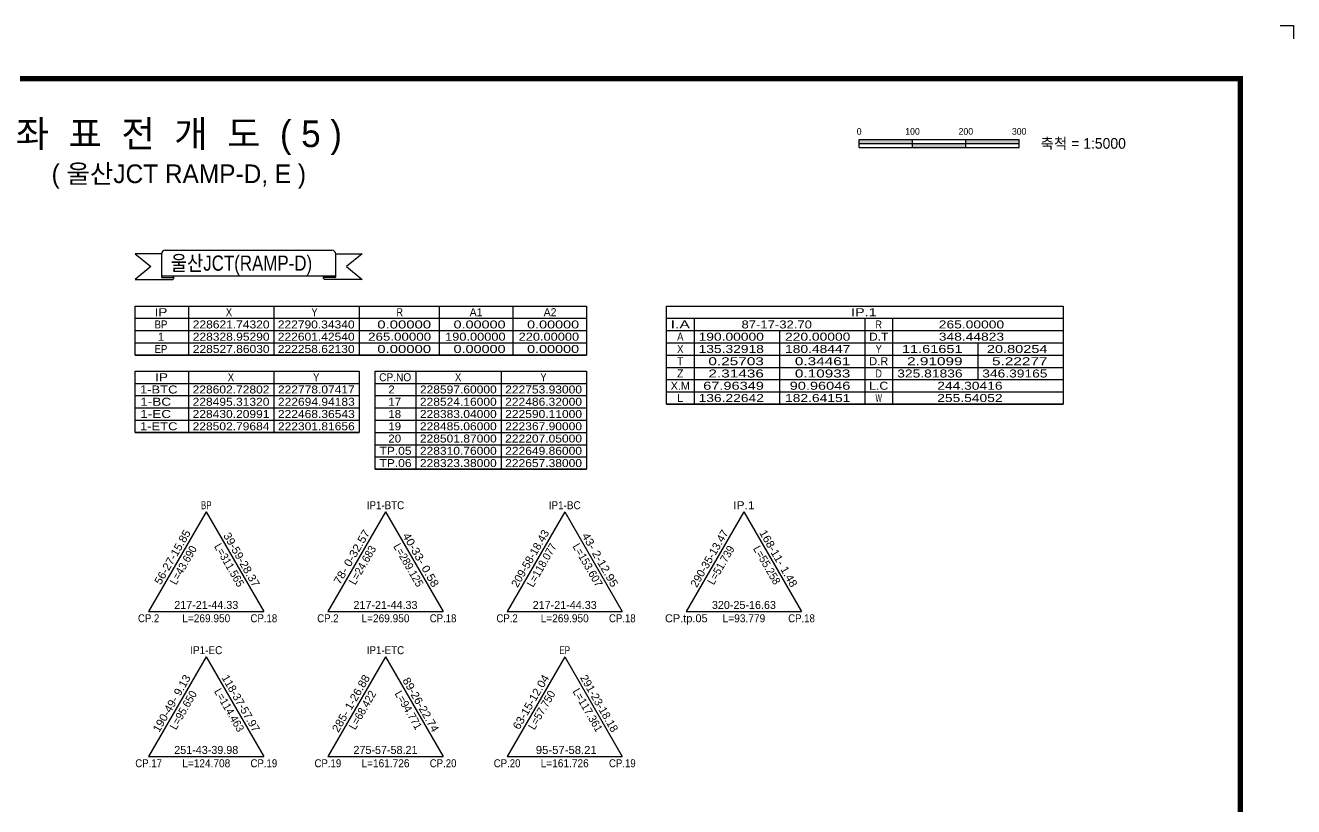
# Model space of a CAD drawing. Extents: x 228262 to 229103, y 224653 to 225247.
# Drawn here: x 228627.8 to 229103.3, y 224953.5 to 225246.6 of the extents above; entities that cross this region are included whole.
import ezdxf
from ezdxf.enums import TextEntityAlignment as Align

# ---------------------------------------------------------------- set-up
doc = ezdxf.new("R2010")
doc.units = 0
doc.header["$LTSCALE"] = 10
doc.header["$MEASUREMENT"] = 0
for name, color, linetype in [('CA-LEAL', 1, 'CONTINUOUS'), ('CA-LEAT', 3, 'CONTINUOUS'), ('CA-TABL-LIN1', 4, 'CONTINUOUS'), ('CA-TABL-LIN2', 1, 'CONTINUOUS'), ('CA-TABL-TEX1', 6, 'CONTINUOUS'), ('CA-TABL-TEX2', 3, 'CONTINUOUS'), ('CV-TABL-LIN1', 4, 'CONTINUOUS'), ('CV-TABL-LIN2', 1, 'CONTINUOUS'), ('CV-TABL-TEX1', 6, 'CONTINUOUS'), ('CV-TABL-TEX2', 3, 'CONTINUOUS'), ('CX-BORD', 3, 'CONTINUOUS'), ('CX-BORD-LIN1', 4, 'CONTINUOUS'), ('CX-BORD-LIN2', 3, 'CONTINUOUS'), ('CX-BORD-TEX2', 7, 'CONTINUOUS'), ('CX-BORD-TEX3', 6, 'CONTINUOUS'), ('CX-MISC', 2, 'CONTINUOUS'), ('CX-SCAL-LINE', 3, 'CONTINUOUS'), ('CX-SCAL-TEXT', 4, 'CONTINUOUS'), ('CX-SCALE', 7, 'CONTINUOUS'), ('CZ-LIN2', 3, 'CONTINUOUS'), ('CZ-TEX1', 6, 'CONTINUOUS')]:
    doc.layers.add(name, color=color, linetype=linetype)
doc.styles.add('SCALETEXT', font='Dotum.ttf')
doc.styles.get("Standard").update_dxf_attribs({"font": 'Dotum.ttf'})
doc.styles.add('TB_TEXT', font='Dotum.ttf')
doc.styles.add('TB_WBTXT', font='Dotum.ttf')
doc.styles.add('TB_WMTXT', font='Dotum.ttf')

# ---------------------------------------------------------------- blocks, each defined once
blk = doc.blocks.new('CXBLKA1-KHCA1')
at = {"layer": 'CX-BORD-LIN1', "const_width": 2}
blk.add_lwpolyline([(796, 0), (0, 0), (0, 554), (796, 554)], close=True, dxfattribs=at)
at = {"layer": 'CX-MISC'}
blk.add_line((811, 574), (816, 574), dxfattribs=at)
blk.add_lwpolyline([(811, 574), (816, 574), (816, 569)], dxfattribs=at)
at = {"layer": 'CX-BORD-LIN1', "style": 'TB_TEXT'}
for tag, height, p in [('TR_RDAT4', 3.5, (317.5, 27)), ('TR_DGN4', 3.5, (459.12, 27)), ('TR_CHK4', 3.5, (499.12, 27)), ('TR_APP4', 3.5, (539.12, 27)), ('TR_RNUM4', 3, (285.11, 26.64)), ('TR_RNUM3', 3, (285.11, 20.64)), ('TR_RDAT3', 3.5, (317.5, 21)), ('TR_DGN3', 3.5, (459.12, 21)), ('TR_CHK3', 3.5, (499.12, 21)), ('TR_APP3', 3.5, (539.12, 21)), ('TR_RNUM2', 3, (285.11, 14.64)), ('TR_RDAT2', 3.5, (317.5, 15)), ('TR_DGN2', 3.5, (459.12, 15)), ('TR_CHK2', 3.5, (499.12, 15)), ('TR_APP2', 3.5, (539.12, 15)), ('TR_RNUM1', 3, (285.11, 8.64)), ('TR_RDAT1', 3.5, (317.5, 9)), ('TR_DGN1', 3.5, (459.12, 9)), ('TR_CHK1', 3.5, (499.12, 9)), ('TR_APP1', 3.5, (539.12, 9))]:
    blk.add_attdef(tag, text='', height=height, dxfattribs=at).set_placement(p, align=Align.MIDDLE_CENTER)
for tag, p in [('TR_RCON4', (342.3, 27)), ('TR_RCON3', (342.3, 21)), ('TR_RCON2', (342.3, 15)), ('TR_RCON1', (342.3, 9))]:
    blk.add_attdef(tag, text='', height=3.5, dxfattribs=at).set_placement(p, align=Align.MIDDLE_LEFT)
at = {"layer": 'CX-BORD-LIN2', "style": 'TB_TEXT'}
blk.add_attdef('TD_VERSION', text='', height=3, rotation=90, dxfattribs=at).set_placement((800.5, 48.01), align=Align.MIDDLE_CENTER)
at = {"layer": 'CX-BORD-TEX2', "style": 'TB_WMTXT'}
for tag, height, p in [('TB_CNAME', 5, (15.34, 531.83)), ('TB_CSCOP', 4, (16.63, 523.83))]:
    blk.add_attdef(tag, text='', height=height, dxfattribs=at).set_placement(p, align=Align.BOTTOM_LEFT)
at = {"layer": 'CX-BORD-TEX2', "style": 'TB_WBTXT'}
for tag, height, p in [('TB_MTITIL', 10, (398, 533.33)), ('TB_STITL', 7, (398, 518.33))]:
    blk.add_attdef(tag, text='', height=height, dxfattribs=at).set_placement(p, align=Align.MIDDLE_CENTER)
at = {"layer": 'CX-BORD-TEX3', "style": 'TB_TEXT'}
for tag, height, p in [('TD_DCOMP', 4.5, (217.5, 25)), ('TD_CSECT', 4.5, (611, 25)), ('TD_DNAME_TOP', 4.5, (755, 25)), ('TD_DNAME_MAIN', 4.5, (755, 19.01)), ('TD_CCOMP', 4.5, (217.5, 15)), ('TD_HSCAL', 4.5, (626.7, 15.24)), ('TD_VSCAL', 4.5, (655.78, 15.24)), ('TD_DNAME_BOT', 3, (755, 13.65)), ('TD_CNAME', 4.5, (65, 5.75)), ('TD_FIELD', 4.5, (182.5, 5.53)), ('TD_CSTEP', 4.5, (253.24, 5.53)), ('TD_DWGCODE', 4.5, (641, 5.39)), ('TD_DWGNO', 4.5, (755, 5.39))]:
    blk.add_attdef(tag, text='', height=height, dxfattribs=at).set_placement(p, align=Align.MIDDLE_CENTER)
at = {"layer": 'CX-BORD-TEX3', "style": 'TB_TEXT', "width": 0.9}
blk.add_attdef('TD_CDIST', text='', height=4.5, dxfattribs=at).set_placement((656, 25), align=Align.MIDDLE_CENTER)
blk = doc.blocks.new('CXGSCHS-5000')
at = {"layer": 'CX-SCAL-LINE'}
h = blk.add_hatch(color=256, dxfattribs=at)
h.paths.add_polyline_path([(0, 1.5), (0, 0), (20, 0), (20, 1.5)])
h.paths.add_polyline_path([(20, 0), (20, -1.5), (40, -1.5), (40, 0)])
h.paths.add_polyline_path([(60, 0), (60, 1.5), (40, 1.5), (40, 0)])
for p, q in [((0, 1.5), (60, 1.5)), ((0, -1.5), (0, 1.5)), ((0, 0), (60, 0)), ((20, -1.5), (20, 1.5)), ((40, -1.5), (40, 1.5)), ((60, -1.5), (60, 1.5)), ((0, -1.5), (60, -1.5))]:
    blk.add_line(p, q, dxfattribs=at)
at = {"layer": 'CX-SCAL-LINE', "style": 'SCALETEXT'}
for s, p in [('0', (0, 2.5)), ('100', (20, 2.5)), ('200', (40, 2.5)), ('300', (60, 2.5))]:
    blk.add_text(s, height=2.5, dxfattribs=at).set_placement(p, align=Align.BOTTOM_CENTER)
at = {"layer": 'CX-SCAL-TEXT', "style": 'SCALETEXT'}
blk.add_text('축척 = 1:5000', height=4, dxfattribs=at).set_placement((68, 0), align=Align.MIDDLE_LEFT)

msp = doc.modelspace()

# ---------------------------------------------------------------- linework, layer by layer
at = {"layer": 'CA-LEAL', "linetype": 'Continuous'}
for p, q in [((228695.62, 225064.07), (228674.02, 225026.66)), ((228695.62, 225064.07), (228717.22, 225026.66)), ((228762.82, 225064.07), (228741.22, 225026.66)), ((228762.82, 225064.07), (228784.42, 225026.66)), ((228830.02, 225064.07), (228808.42, 225026.66)), ((228830.02, 225064.07), (228851.62, 225026.66)), ((228897.22, 225064.07), (228875.62, 225026.66)), ((228897.22, 225064.07), (228918.82, 225026.66)), ((228674.02, 225026.66), (228717.22, 225026.66)), ((228741.22, 225026.66), (228784.42, 225026.66)), ((228808.42, 225026.66), (228851.62, 225026.66)), ((228875.62, 225026.66), (228918.82, 225026.66)), ((228695.62, 225009.7), (228674.02, 224972.28)), ((228695.62, 225009.7), (228717.22, 224972.28)), ((228762.82, 225009.7), (228741.22, 224972.28)), ((228762.82, 225009.7), (228784.42, 224972.28)), ((228830.02, 225009.7), (228808.42, 224972.28)), ((228830.02, 225009.7), (228851.62, 224972.28)), ((228674.02, 224972.28), (228717.22, 224972.28)), ((228741.22, 224972.28), (228784.42, 224972.28)), ((228808.42, 224972.28), (228851.62, 224972.28))]:
    msp.add_line(p, q, dxfattribs=at)
at = {"layer": 'CA-TABL-LIN1'}
for p, q in [((228668.96, 225141.28), (228838.16, 225141.28)), ((228668.96, 225122.88), (228668.96, 225141.28)), ((228688.96, 225141.28), (228688.96, 225122.88)), ((228838.16, 225141.28), (228838.16, 225122.88)), ((228868.16, 225141.28), (229016.96, 225141.28)), ((228868.16, 225104.48), (228868.16, 225141.28)), ((229016.96, 225141.28), (229016.96, 225104.48)), ((228668.96, 225136.68), (228838.16, 225136.68)), ((228868.16, 225136.68), (229016.96, 225136.68)), ((228878.56, 225136.68), (228878.56, 225104.48)), ((228942.56, 225136.68), (228942.56, 225104.48)), ((228942.56, 225136.68), (228942.56, 225104.48)), ((228952.96, 225136.68), (228952.96, 225104.48)), ((228838.16, 225122.88), (228668.96, 225122.88)), ((228668.96, 225122.88), (228838.16, 225122.88)), ((228668.96, 225116.88), (228752.96, 225116.88)), ((228668.96, 225093.88), (228668.96, 225116.88)), ((228688.96, 225116.88), (228688.96, 225093.88)), ((228752.96, 225116.88), (228752.96, 225093.88)), ((228668.96, 225112.28), (228752.96, 225112.28)), ((229016.96, 225104.48), (228868.16, 225104.48)), ((228868.16, 225104.48), (229016.96, 225104.48)), ((228752.96, 225093.88), (228668.96, 225093.88)), ((228668.96, 225093.88), (228752.96, 225093.88))]:
    msp.add_line(p, q, dxfattribs=at)
at = {"layer": 'CA-TABL-LIN2'}
for p, q in [((228720.96, 225141.28), (228720.96, 225122.88)), ((228752.96, 225141.28), (228752.96, 225122.88)), ((228782.96, 225141.28), (228782.96, 225122.88)), ((228810.56, 225141.28), (228810.56, 225122.88)), ((228668.96, 225132.08), (228838.16, 225132.08)), ((228868.16, 225132.08), (229016.96, 225132.08)), ((228910.56, 225132.08), (228910.56, 225104.48)), ((228668.96, 225127.48), (228838.16, 225127.48)), ((228868.16, 225127.48), (229016.96, 225127.48)), ((228984.96, 225127.48), (228984.96, 225113.68)), ((228868.16, 225122.88), (229016.96, 225122.88)), ((228720.96, 225116.88), (228720.96, 225093.88)), ((228868.16, 225118.28), (229016.96, 225118.28)), ((228868.16, 225113.68), (229016.96, 225113.68)), ((228668.96, 225107.68), (228752.96, 225107.68)), ((228868.16, 225109.08), (229016.96, 225109.08)), ((228668.96, 225103.08), (228752.96, 225103.08)), ((228668.96, 225098.48), (228752.96, 225098.48))]:
    msp.add_line(p, q, dxfattribs=at)
at = {"layer": 'CV-TABL-LIN1'}
for p, q in [((228758.96, 225116.88), (228838.16, 225116.88)), ((228758.96, 225080.08), (228758.96, 225116.88)), ((228774.16, 225116.88), (228774.16, 225080.08)), ((228838.16, 225116.88), (228838.16, 225080.08)), ((228758.96, 225112.28), (228838.16, 225112.28)), ((228838.16, 225080.08), (228758.96, 225080.08)), ((228758.96, 225080.08), (228838.16, 225080.08))]:
    msp.add_line(p, q, dxfattribs=at)
at = {"layer": 'CV-TABL-LIN2'}
for p, q in [((228806.16, 225116.88), (228806.16, 225080.08)), ((228758.96, 225107.68), (228838.16, 225107.68)), ((228758.96, 225103.08), (228838.16, 225103.08)), ((228758.96, 225098.48), (228838.16, 225098.48)), ((228758.96, 225093.88), (228838.16, 225093.88)), ((228758.96, 225089.28), (228838.16, 225089.28)), ((228758.96, 225084.68), (228838.16, 225084.68))]:
    msp.add_line(p, q, dxfattribs=at)
at = {"layer": 'CZ-LIN2'}
for p, q in [((228668.96, 225160.83), (228674.79, 225156.06)), ((228678.85, 225160.75), (228678.85, 225152.29)), ((228742.74, 225162.17), (228680.27, 225162.17)), ((228744.17, 225152.29), (228744.17, 225160.75)), ((228754.05, 225160.83), (228748.23, 225156.06)), ((228674.79, 225156.06), (228668.96, 225151.28)), ((228748.23, 225156.06), (228754.05, 225151.28)), ((228679.14, 225152.61), (228743.87, 225152.61)), ((228679.14, 225151.96), (228683.1, 225151.96)), ((228683.41, 225151.62), (228683.41, 225152.61)), ((228739.6, 225151.62), (228739.6, 225152.61)), ((228743.87, 225151.96), (228739.91, 225151.96))]:
    msp.add_line(p, q, dxfattribs=at)
for points in [[(228678.85, 225160.83), (228668.96, 225160.83)], [(228744.16, 225160.83), (228754.05, 225160.83)], [(228668.96, 225151.28), (228683.1, 225151.28)], [(228754.05, 225151.28), (228739.91, 225151.28)]]:
    msp.add_lwpolyline(points, dxfattribs=at)
for centre, radius, start, end in [((228680.27, 225160.75), 1.43, 90, 180), ((228742.74, 225160.75), 1.43, 0, 90), ((228679.17, 225152.29), 0.326, 84.8036, 275.1964), ((228683.07, 225151.62), 0.344, 264.6456, 95.3544), ((228739.95, 225151.62), 0.344, 84.6456, 275.3544), ((228743.84, 225152.29), 0.326, 264.8036, 95.1964)]:
    msp.add_arc(centre, radius, start, end, dxfattribs=at)

# ---------------------------------------------------------------- block references
at = {"layer": 'CX-BORD'}
ref = msp.add_blockref('CXBLKA1-KHCA1', (228287.33, 224672.57), dxfattribs=at)
ref.add_attrib('TB_MTITIL', '좌  표  전  개  도  ( 5 )', dxfattribs={"layer": 'CX-BORD-TEX2', "height": 10, "style": 'TB_WBTXT'}).set_placement((228685.33, 225205.9), align=Align.MIDDLE_CENTER)
ref.add_attrib('TB_STITL', '( 울산JCT RAMP-D, E )', dxfattribs={"layer": 'CX-BORD-TEX2', "height": 7, "style": 'TB_WBTXT'}).set_placement((228685.33, 225190.9), align=Align.MIDDLE_CENTER)
at = {"layer": 'CX-SCALE'}
msp.add_blockref('CXGSCHS-5000', (228940.43, 225202.29), dxfattribs=at)

# ---------------------------------------------------------------- texts
at = {"layer": 'CA-LEAT'}
for s, rotation, width, p, p2 in [('BP', 0, 0.725751, (228693.62, 225065.07), (228697.62, 225065.07)), ('IP1-BTC', 0, 0.827957, (228755.82, 225065.07), (228769.82, 225065.07)), ('IP1-BC', 0, 0.828788, (228824.02, 225065.07), (228836.02, 225065.07)), ('IP.1', 0, 1.032755, (228893.22, 225065.07), (228901.22, 225065.07)), (' 56-27-15.85', 60, 0.878689, (228677.95, 225035.47), (228689.95, 225056.26)), (' 39-59-28.37', 300, 0.878689, (228701.28, 225056.26), (228713.28, 225035.47)), (' 78- 0-32.57', 60, 0.9134, (228745.15, 225035.47), (228757.15, 225056.26)), (' 40-33- 0.58', 300, 0.9134, (228768.48, 225056.26), (228780.48, 225035.47)), ('209-58-18.43', 60, 0.846518, (228812.35, 225035.47), (228824.35, 225056.26)), (' 43- 2-12.95', 300, 0.9134, (228835.68, 225056.26), (228847.68, 225035.47)), ('290-35-13.47', 60, 0.846518, (228879.55, 225035.47), (228891.55, 225056.26)), ('168-11- 1.48', 300, 0.878689, (228902.88, 225056.26), (228914.88, 225035.47)), ('L=43.690', 60, 0.869424, (228684.28, 225036.44), (228692.28, 225050.3)), ('L=311.565', 300, 0.864009, (228698.45, 225051.16), (228707.45, 225035.57)), ('L=24.683', 60, 0.869424, (228751.48, 225036.44), (228759.48, 225050.3)), ('L=289.125', 300, 0.864009, (228765.65, 225051.16), (228774.65, 225035.57)), ('L=118.077', 60, 0.864009, (228818.18, 225035.57), (228827.18, 225051.16)), ('L=153.607', 300, 0.864009, (228832.85, 225051.16), (228841.85, 225035.57)), ('L=51.739', 60, 0.869424, (228885.88, 225036.44), (228893.88, 225050.3)), ('L=55.258', 300, 0.869424, (228900.55, 225050.3), (228908.55, 225036.44)), ('217-21-44.33', 0, 0.846518, (228683.62, 225027.66), (228707.62, 225027.66)), ('217-21-44.33', 0, 0.846518, (228750.82, 225027.66), (228774.82, 225027.66)), ('217-21-44.33', 0, 0.846518, (228818.02, 225027.66), (228842.02, 225027.66)), ('320-25-16.63', 0, 0.846518, (228885.22, 225027.66), (228909.22, 225027.66)), ('CP.2', 0, 0.826813, (228670.02, 225022.66), (228678.02, 225022.66)), ('L=269.950', 0, 0.864009, (228686.62, 225022.66), (228704.62, 225022.66)), ('CP.18', 0, 0.826048, (228712.22, 225022.66), (228722.22, 225022.66)), ('CP.2', 0, 0.826813, (228737.22, 225022.66), (228745.22, 225022.66)), ('L=269.950', 0, 0.864009, (228753.82, 225022.66), (228771.82, 225022.66)), ('CP.18', 0, 0.826048, (228779.42, 225022.66), (228789.42, 225022.66)), ('CP.2', 0, 0.826813, (228804.42, 225022.66), (228812.42, 225022.66)), ('L=269.950', 0, 0.864009, (228821.02, 225022.66), (228839.02, 225022.66)), ('CP.18', 0, 0.826048, (228846.62, 225022.66), (228856.62, 225022.66)), ('CP.tp.05', 0, 0.915386, (228867.62, 225022.66), (228883.62, 225022.66)), ('L=93.779', 0, 0.869424, (228889.22, 225022.66), (228905.22, 225022.66)), ('CP.18', 0, 0.826048, (228913.82, 225022.66), (228923.82, 225022.66)), ('IP1-EC', 0, 0.841084, (228689.62, 225010.7), (228701.62, 225010.7)), ('IP1-ETC', 0, 0.838453, (228755.82, 225010.7), (228769.82, 225010.7)), ('EP', 0, 0.754736, (228828.02, 225010.7), (228832.02, 225010.7)), ('190-49- 9.13', 60, 0.878689, (228677.95, 224981.1), (228689.95, 225001.88)), ('118-37-57.97', 300, 0.846518, (228701.28, 225001.88), (228713.28, 224981.1)), ('285- 1-26.88', 60, 0.878689, (228745.15, 224981.1), (228757.15, 225001.88)), (' 89-26-22.74', 300, 0.878689, (228768.48, 225001.88), (228780.48, 224981.1)), (' 63-15-12.04', 60, 0.878689, (228812.35, 224981.1), (228824.35, 225001.88)), ('291-23-18.18', 300, 0.846518, (228835.68, 225001.88), (228847.68, 224981.1)), ('L=95.650', 60, 0.869424, (228684.28, 224982.06), (228692.28, 224995.92)), ('L=114.463', 300, 0.864009, (228698.45, 224996.78), (228707.45, 224981.19)), ('L=68.422', 60, 0.869424, (228751.48, 224982.06), (228759.48, 224995.92)), ('L=94.771', 300, 0.869424, (228766.15, 224995.92), (228774.15, 224982.06)), ('L=57.750', 60, 0.869424, (228818.68, 224982.06), (228826.68, 224995.92)), ('L=117.361', 300, 0.864009, (228832.85, 224996.78), (228841.85, 224981.19)), ('251-43-39.98', 0, 0.846518, (228683.62, 224973.28), (228707.62, 224973.28)), ('275-57-58.21', 0, 0.846518, (228750.82, 224973.28), (228774.82, 224973.28)), (' 95-57-58.21', 0, 0.878689, (228818.02, 224973.28), (228842.02, 224973.28)), ('CP.17', 0, 0.826048, (228669.02, 224968.28), (228679.02, 224968.28)), ('L=124.708', 0, 0.864009, (228686.62, 224968.28), (228704.62, 224968.28)), ('CP.19', 0, 0.826048, (228712.22, 224968.28), (228722.22, 224968.28)), ('CP.19', 0, 0.826048, (228736.22, 224968.28), (228746.22, 224968.28)), ('L=161.726', 0, 0.864009, (228753.82, 224968.28), (228771.82, 224968.28)), ('CP.20', 0, 0.826048, (228779.42, 224968.28), (228789.42, 224968.28)), ('CP.20', 0, 0.826048, (228803.42, 224968.28), (228813.42, 224968.28)), ('L=161.726', 0, 0.864009, (228821.02, 224968.28), (228839.02, 224968.28)), ('CP.19', 0, 0.826048, (228846.62, 224968.28), (228856.62, 224968.28))]:
    msp.add_text(s, height=3, rotation=rotation, dxfattribs=dict(at, width=width)).set_placement(p, p2, align=Align.FIT)
at = {"layer": 'CA-TABL-TEX1'}
for s, width, p, p2 in [('IP', 1.278959, (228676.25, 225137.48), (228681.05, 225137.48)), ('X', 0.954045, (228702.93, 225137.48), (228705.33, 225137.48)), ('Y', 0.957143, (228735.01, 225137.48), (228737.41, 225137.48)), ('R', 0.861988, (228766.97, 225137.48), (228769.37, 225137.48)), ('A1', 0.92125, (228794.39, 225137.48), (228799.19, 225137.48)), ('A2', 0.92125, (228822.14, 225137.48), (228826.94, 225137.48)), ('IP.1', 1.239306, (228937.39, 225137.48), (228946.99, 225137.48)), ('BP', 0.870901, (228676.25, 225132.88), (228681.05, 225132.88)), ('I.A', 1.328926, (228869.76, 225132.88), (228876.96, 225132.88)), ('R', 0.861988, (228946.56, 225132.88), (228948.96, 225132.88)), ('1', 0.987605, (228677.45, 225128.28), (228679.85, 225128.28)), ('A', 0.86325, (228872.16, 225128.28), (228874.56, 225128.28)), ('D.T', 1.026582, (228944.16, 225128.28), (228951.36, 225128.28)), ('EP', 0.905684, (228676.25, 225123.68), (228681.05, 225123.68)), ('X', 0.954045, (228872.16, 225123.68), (228874.56, 225123.68)), ('Y', 0.957143, (228946.56, 225123.68), (228948.96, 225123.68)), ('T', 0.987605, (228872.16, 225119.08), (228874.56, 225119.08)), ('D.R', 0.977238, (228944.16, 225119.08), (228951.36, 225119.08)), ('IP', 1.278959, (228676.46, 225113.08), (228681.26, 225113.08)), ('X', 0.954045, (228703.66, 225113.08), (228706.06, 225113.08)), ('Y', 0.957143, (228735.66, 225113.08), (228738.06, 225113.08)), ('Z', 0.954045, (228872.16, 225114.48), (228874.56, 225114.48)), ('D', 0.794609, (228946.56, 225114.48), (228948.96, 225114.48)), ('  1-BTC', 1.053933, (228668.04, 225108.48), (228684.84, 225108.48)), ('X.M', 0.966557, (228869.76, 225109.88), (228876.96, 225109.88)), ('L.C', 1.05537, (228944.16, 225109.88), (228951.36, 225109.88)), ('  1-BC', 1.065863, (228668.04, 225103.88), (228682.44, 225103.88)), ('L', 1.06426, (228872.16, 225105.28), (228874.56, 225105.28)), ('W', 0.645077, (228946.56, 225105.28), (228948.96, 225105.28)), ('  1-EC', 1.082828, (228668.04, 225099.28), (228682.44, 225099.28)), ('  1-ETC', 1.068116, (228668.04, 225094.68), (228684.84, 225094.68))]:
    msp.add_text(s, height=3, rotation=0, dxfattribs=dict(at, width=width)).set_placement(p, p2, align=Align.FIT)
at = {"layer": 'CA-TABL-TEX2'}
for s, width, p, p2 in [('228621.74320', 1.017868, (228690.56, 225132.88), (228719.36, 225132.88)), ('222790.34340', 1.017868, (228722.45, 225132.88), (228751.25, 225132.88)), ('    0.00000', 1.215898, (228753.53, 225132.88), (228779.93, 225132.88)), ('   0.00000', 1.18109, (228783.85, 225132.88), (228807.85, 225132.88)), ('   0.00000', 1.18109, (228811.42, 225132.88), (228835.42, 225132.88)), ('87-17-32.70', 1.018467, (228896.32, 225132.88), (228922.72, 225132.88)), ('87-17-32.70', 1.018467, (228896.32, 225132.88), (228922.72, 225132.88)), ('   265.00000', 1.143744, (228965.97, 225132.88), (228994.77, 225132.88)), ('228328.95290', 1.017868, (228690.56, 225128.28), (228719.36, 225128.28)), ('222601.42540', 1.017868, (228722.45, 225128.28), (228751.25, 225128.28)), ('  265.00000', 1.109788, (228753.53, 225128.28), (228779.93, 225128.28)), (' 190.00000', 1.07161, (228783.85, 225128.28), (228807.85, 225128.28)), (' 220.00000', 1.07161, (228811.42, 225128.28), (228835.42, 225128.28)), ('   190.00000', 1.143744, (228875.9, 225128.28), (228904.7, 225128.28)), ('   220.00000', 1.143744, (228908.32, 225128.28), (228937.12, 225128.28)), ('   348.44823', 1.143744, (228965.97, 225128.28), (228994.77, 225128.28)), ('228527.86030', 1.017868, (228690.56, 225123.68), (228719.36, 225123.68)), ('222258.62130', 1.017868, (228722.45, 225123.68), (228751.25, 225123.68)), ('    0.00000', 1.215898, (228753.53, 225123.68), (228779.93, 225123.68)), ('   0.00000', 1.18109, (228783.85, 225123.68), (228807.85, 225123.68)), ('   0.00000', 1.18109, (228811.42, 225123.68), (228835.42, 225123.68)), ('   135.32918', 1.143744, (228875.9, 225123.68), (228904.7, 225123.68)), ('   180.48447', 1.143744, (228908.32, 225123.68), (228937.12, 225123.68)), ('    11.61651', 1.192919, (228950.4, 225123.68), (228979.2, 225123.68)), ('    20.80254', 1.192919, (228982.25, 225123.68), (229011.05, 225123.68)), ('     0.25703', 1.246512, (228875.9, 225119.08), (228904.7, 225119.08)), ('     0.34461', 1.246512, (228908.32, 225119.08), (228937.12, 225119.08)), ('     2.91099', 1.246512, (228950.4, 225119.08), (228979.2, 225119.08)), ('     5.22277', 1.246512, (228982.25, 225119.08), (229011.05, 225119.08)), ('     2.31436', 1.246512, (228875.9, 225114.48), (228904.7, 225114.48)), ('     0.10933', 1.246512, (228908.32, 225114.48), (228937.12, 225114.48)), ('   325.81836', 1.143744, (228950.4, 225114.48), (228979.2, 225114.48)), ('   346.39165', 1.143744, (228982.25, 225114.48), (229011.05, 225114.48)), ('228602.72802', 1.017868, (228690.51, 225108.48), (228719.31, 225108.48)), ('222778.07417', 1.017868, (228722.5, 225108.48), (228751.3, 225108.48)), ('    67.96349', 1.192919, (228875.9, 225109.88), (228904.7, 225109.88)), ('    90.96046', 1.192919, (228908.32, 225109.88), (228937.12, 225109.88)), ('   244.30416', 1.143744, (228965.39, 225109.88), (228994.19, 225109.88)), ('228495.31320', 1.017868, (228690.51, 225103.88), (228719.31, 225103.88)), ('222694.94183', 1.017868, (228722.5, 225103.88), (228751.3, 225103.88)), ('   136.22642', 1.143744, (228875.9, 225105.28), (228904.7, 225105.28)), ('   182.64151', 1.143744, (228908.32, 225105.28), (228937.12, 225105.28)), ('   255.54052', 1.143744, (228965.39, 225105.28), (228994.19, 225105.28)), ('228430.20991', 1.017868, (228690.51, 225099.28), (228719.31, 225099.28)), ('222468.36543', 1.017868, (228722.5, 225099.28), (228751.3, 225099.28)), ('228502.79684', 1.017868, (228690.51, 225094.68), (228719.31, 225094.68)), ('222301.81656', 1.017868, (228722.5, 225094.68), (228751.3, 225094.68))]:
    msp.add_text(s, height=3, rotation=0, dxfattribs=dict(at, width=width)).set_placement(p, p2, align=Align.FIT)
at = {"layer": 'CV-TABL-TEX1'}
for s, width, p, p2 in [('CP.NO', 0.90374, (228760.46, 225113.08), (228772.46, 225113.08)), ('X', 0.954045, (228788.86, 225113.08), (228791.26, 225113.08)), ('Y', 0.957143, (228820.86, 225113.08), (228823.26, 225113.08)), ('2', 0.987605, (228763.88, 225108.48), (228766.28, 225108.48)), ('17', 0.987605, (228763.88, 225103.88), (228768.68, 225103.88)), ('18', 0.987605, (228763.88, 225099.28), (228768.68, 225099.28)), ('19', 0.987605, (228763.88, 225094.68), (228768.68, 225094.68)), ('20', 0.987605, (228763.88, 225090.08), (228768.68, 225090.08)), ('TP.05', 1.040593, (228760.59, 225085.48), (228772.59, 225085.48)), ('TP.06', 1.040593, (228760.59, 225080.88), (228772.59, 225080.88))]:
    msp.add_text(s, height=3, rotation=0, dxfattribs=dict(at, width=width)).set_placement(p, p2, align=Align.FIT)
at = {"layer": 'CV-TABL-TEX2', "width": 1.017868}
for s, p, p2 in [('228597.60000', (228775.73, 225108.48), (228804.53, 225108.48)), ('222753.93000', (228807.71, 225108.48), (228836.51, 225108.48)), ('228524.16000', (228775.73, 225103.88), (228804.53, 225103.88)), ('222486.32000', (228807.71, 225103.88), (228836.51, 225103.88)), ('228383.04000', (228775.73, 225099.28), (228804.53, 225099.28)), ('222590.11000', (228807.71, 225099.28), (228836.51, 225099.28)), ('228485.06000', (228775.73, 225094.68), (228804.53, 225094.68)), ('222367.90000', (228807.71, 225094.68), (228836.51, 225094.68)), ('228501.87000', (228775.73, 225090.08), (228804.53, 225090.08)), ('222207.05000', (228807.71, 225090.08), (228836.51, 225090.08)), ('228310.76000', (228775.73, 225085.48), (228804.53, 225085.48)), ('222649.86000', (228807.71, 225085.48), (228836.51, 225085.48)), ('228323.38000', (228775.73, 225080.88), (228804.53, 225080.88)), ('222657.38000', (228807.71, 225080.88), (228836.51, 225080.88))]:
    msp.add_text(s, height=3, rotation=0, dxfattribs=at).set_placement(p, p2, align=Align.FIT)
at = {"layer": 'CZ-TEX1', "width": 0.85}
msp.add_text('울산JCT(RAMP-D)', height=5.7, rotation=0, dxfattribs=at).set_placement((228682.33, 225154.54))

doc.saveas('drawing.dxf')
